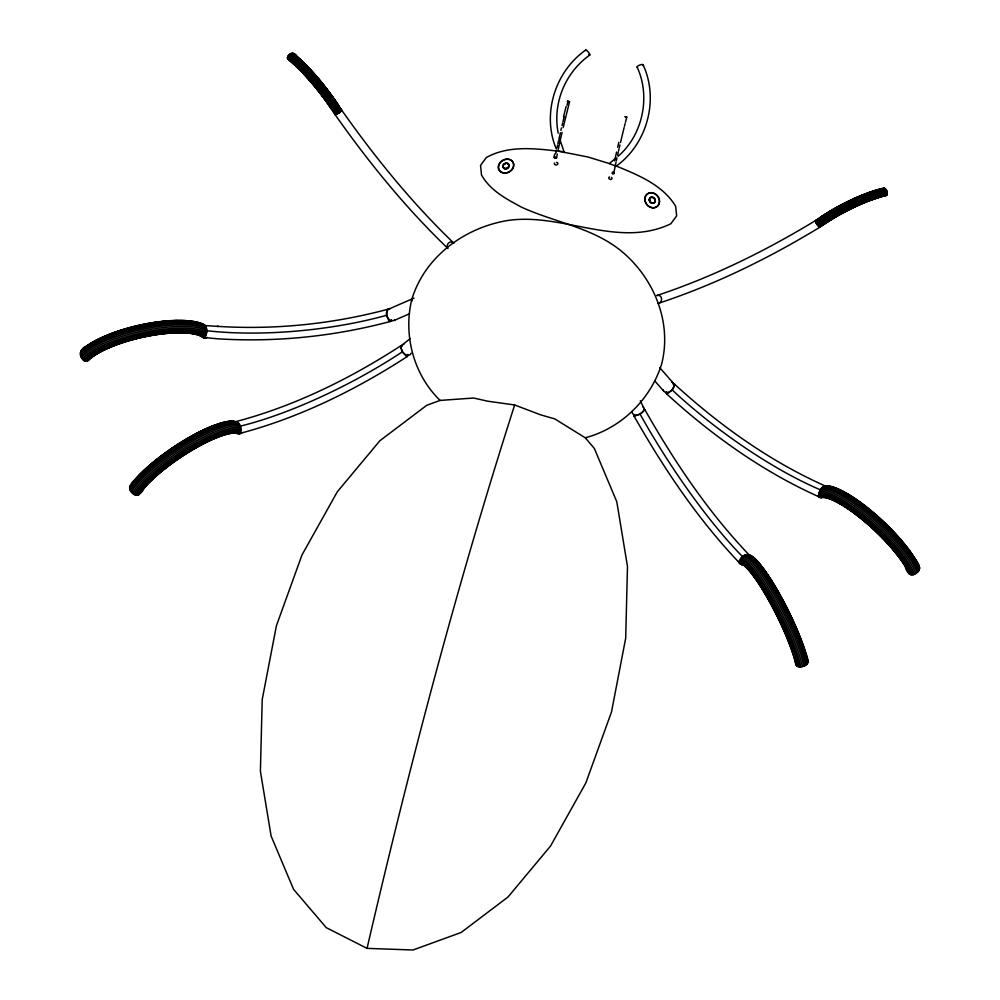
<?xml version="1.0" encoding="UTF-8"?>
<svg xmlns="http://www.w3.org/2000/svg" width="1000" height="1000" viewBox="0 0 1000 1000"><rect width="100%" height="100%" fill="white"/><g stroke="black" fill="none" stroke-linecap="round" stroke-linejoin="round"><path stroke-width="1.5" d="M823.562 497.137A63.712 16.15 43.2 0 1 905.337 566.638C906.25 572.062 911.012 577.725 916.2 573.263C922.163 570.05 918.75 563.362 915.512 559.388A67.025 16.988 43.2 0 0 829.488 486.275L823.263 486.538C820.125 488.7 817.375 493.862 820.025 497.262L821.825 497.562M236.412 432.975L239.25 433.587C242.925 430.363 240.15 421.35 234.988 421.863L234.237 422.475M564.288 152.613L559.663 138.887M198.113 334.237L203.75 337.5C208.612 334.25 207.8 324.263 201.088 323.338A68.1 20.387 -12.8 0 0 87.075 345.763C80.763 347.8 77.938 355.188 83.038 359.75C84.775 362.113 89.062 361.725 89.087 358.35M793.838 655.612L795.962 664.737C797.237 667.862 801.625 667.025 804.112 666.038C810.362 664.2 807.4 657.337 805.8 653.05A67.025 11.562 63.6 0 0 751.875 556.2M555.175 153.562C551.237 160.863 558.663 156.588 556.05 158.238M179.762 457.587A62.638 15.488 -33.9 0 0 144.512 487.337C142.525 492.475 136.988 498.537 132.188 492.875C126.812 488.725 131.263 482.663 135.213 479.3A67.025 16.562 -33.9 0 1 231.788 421.2M139.738 492.612L139.125 494.525M881.688 196.7A63.775 16.9 -28.2 0 0 824.925 223.75L819.575 227.2L816.25 223.375L815.55 221.088L817.025 220.387L816.425 220C766.087 250.7 712.788 276.95 656.762 295.575A4.037 3.575 -84.2 0 1 661.5 298.325A4.037 3.575 -84.2 0 1 658.35 303.325M820.238 226.5L819.938 227.188M819.575 227.2L825.125 223.538A62.962 16.688 -28.2 0 1 881.162 196.825L886.45 195.487C888.675 193.337 886.525 187.85 883.337 188.225L882.887 188.6M748.875 555.212L749.663 555.475C745.425 552.438 739.025 558.025 739.7 562.725C747.613 567.288 738.662 564.575 738.6 561.275L741.587 562.263A66.137 11.413 63.6 0 1 794.8 657.837L797.05 666.237M556.538 157.7L557.263 154.1M612.388 172.4L612.45 173.525L612.6 172.288M558.088 150.162L562.062 132.338M367.038 948.363C409.462 765.537 457.325 583.713 514.663 404.975L540.438 414.775L554.812 418.925L585.262 437.8L594.325 448.4L616.8 501.75L627.487 566.487L625.688 638.2L611.487 712.013L585.875 782.875L550.588 845.975L508.025 897L461.112 932.487L413.025 950L367.038 948.363L326.3 927.675L293.575 889.35L271.1 836L260.4 771.263L262.213 699.55L276.413 625.75L302.025 554.875L337.312 491.788L379.862 440.75L426.775 405.275L440.1 400.425L473.65 398.025L487.762 401.2L514.663 404.975M614.6 160.95L616.587 152.012M617.675 147.3L618.812 142.425M563.2 127.475L569.525 101.762L567.45 101.25L569.525 101.762M563.525 116.862L566.1 106.463M287.438 57.7C288.35 52.763 295.05 51.45 297.3 56.762A64.612 14.225 52.6 0 1 338.137 104.712L341.637 110.188L339.175 112.95L335.037 114.6L331.587 109.2A63.113 13.9 52.6 0 0 291.688 62.35L287.7 59L287.438 57.7L291.062 60.7A65.588 14.438 52.6 0 1 332.512 109.375L335.925 114.637M666.438 391.625L666.125 393.275A5.188 1.713 -47.7 0 0 667.8 393.537L672.15 389.9L674.837 384.588A5.188 1.713 -47.7 0 0 673.162 384.338M391.625 319.762L390.85 321.3A5.188 2.15 75.5 0 1 388.875 320.625L386.625 315.287L387.287 309.462A5.188 2.15 75.5 0 1 388.55 309.513M658.425 302.6L657.9 303.525M796.038 663.787L796.5 662.8M554.438 157.25C556.413 155.538 552.95 158.125 555.525 158.312M634.312 414.8L633.925 415.425A5.188 1.325 -29.7 0 0 634.975 416.1L640.025 414.05L644.8 410.075A5.188 1.325 -29.7 0 0 643.75 409.4M335.35 113.438L335.037 114.6M447.987 248.55C405.662 207.875 368.488 162.1 334.738 114.138L335.275 113.325M816.425 220L820.1 226.838L825.163 223.1A62.213 16.488 -28.2 0 1 830.425 219.713M129.65 486.725L135.95 478.825A65.825 16.275 -33.9 0 1 216.025 424.837M129.512 487.8L134.675 481.125A69 17.062 -33.9 0 1 234.1 421.3M129.725 489.038L134.913 482.325A69.65 17.212 -33.9 0 1 235.263 421.95M130.275 490.35L135.475 483.625A70 17.3 -33.9 0 1 236.337 422.938L238.775 423.438M131.113 491.662L136.312 484.938A70.05 17.312 -33.9 0 1 237.237 424.212L239.6 424.7M132.188 492.875L137.387 486.163A69.763 17.25 -33.9 0 1 237.913 425.675L240.263 426.163A170.087 45.512 -27.3 0 0 402.413 351.775L406.087 356.075A5.188 1.675 57.3 0 0 407.738 356.087L407.675 354.4M133.438 493.9L138.6 487.212A69.188 17.1 -33.9 0 1 238.3 427.238L240.712 427.725M134.762 494.675L139.9 488.038A68.35 16.9 -33.9 0 1 238.388 428.775L240.912 429.3M136.088 495.15L141.175 488.562A67.312 16.637 -33.9 0 1 238.175 430.2L240.85 430.763M137.3 495.288L142.35 488.75A66.137 16.35 -33.9 0 1 237.65 431.413L240.538 432.013M138.338 495.075L143.338 488.6A64.912 16.05 -33.9 0 1 236.875 432.325L241.15 433.212L241.975 432.312M440.1 400.425C413.688 374.825 403.175 335.412 411.7 299.8C423.725 259.462 459.787 231.125 500.012 222.013C556.725 208.625 616.025 250.188 670.888 223.738L676.625 215.888L675.688 206.312C662.837 184.963 638.263 175.1 616.213 166.025L615.788 166.475C647.15 144.25 659.362 99.588 643.037 64.675M618.075 156.325C642.913 134.938 650.788 96.475 637.137 67.162M81.175 350.625L87.837 345.2A67.025 20.062 -12.8 0 1 200.037 323.125L205.15 325.788M80.612 351.562L86.538 346.675A69 20.65 -12.8 0 1 202.062 323.95L205.287 325.625M80.312 352.788L86.275 347.875A69.65 20.85 -12.8 0 1 202.887 324.925L205.9 326.5M80.325 354.188L86.3 349.263A70 20.95 -12.8 0 1 203.512 326.213L206.375 327.7M80.625 355.7L86.613 350.763A70.05 20.962 -12.8 0 1 203.888 327.7L206.663 329.137M81.213 357.188L87.188 352.262A69.763 20.888 -12.8 0 1 203.988 329.288L206.762 330.725A170.087 52.413 -6 0 0 386.625 315.287M82.037 358.575L87.975 353.675A69.188 20.712 -12.8 0 1 203.825 330.887L206.65 332.35M83.038 359.75L88.938 354.875A68.35 20.463 -12.8 0 1 203.388 332.362L206.35 333.913M84.15 360.637L90.013 355.812A67.312 20.15 -12.8 0 1 202.712 333.638L205.863 335.288M85.312 361.188L91.112 356.4A66.137 19.8 -12.8 0 1 201.838 334.613L205.238 336.388M86.412 361.35L92.163 356.613A64.912 19.438 -12.8 0 1 200.85 335.238L205.875 337.85L206.925 337.262M87.413 361.112L93.863 355.863A62.638 18.75 -12.8 0 1 190.1 333.3M585.763 50.012C555.138 71.388 541.625 114.237 556.275 148.887M589.775 55.05C565.212 72.438 552.35 103.3 558.2 133.15M557.312 150.963L587.85 156.975L609.288 163.55L615.85 158.125M401.938 345.225L410.163 338.587M654.087 198.175L653.913 198.325A3.137 2.7 51 0 0 653.275 197.825M815.625 220.637L820.875 216.925A64.775 17.175 -28.2 0 1 878.525 189.45L883.888 188.088M816.225 220.387L821.213 216.95A63.938 16.95 -28.2 0 1 866.012 193.825M815.55 221.088L820.638 217.575A66.312 17.575 -28.2 0 1 879.65 189.45M818.188 219.587L820.5 217.987M815.638 221.725L820.738 218.2A66.888 17.725 -28.2 0 1 880.275 189.825L885.163 188.588M815.875 222.5L821 218.975A67.287 17.837 -28.2 0 1 880.888 190.425L885.788 189.175M816.25 223.375L821.388 219.838A67.487 17.887 -28.2 0 1 881.45 191.2L886.363 189.95M816.737 224.275L821.875 220.725A67.463 17.887 -28.2 0 1 881.912 192.113L886.825 190.863M817.312 225.138L822.438 221.6A67.225 17.825 -28.2 0 1 882.262 193.075L887.163 191.838M817.913 225.9L823.025 222.387A66.787 17.7 -28.2 0 1 882.463 194.05L887.35 192.812M818.525 226.537L823.6 223.025A66.175 17.537 -28.2 0 1 882.5 194.95L887.362 193.713M819.087 226.975L824.137 223.487A65.438 17.35 -28.2 0 1 882.375 195.725L887.212 194.5M400.925 345.737C349.725 378.9 294.15 406.325 234.988 421.863L237.838 422.475M407.388 356.45C355.513 390.037 299.2 417.825 239.25 433.587M819.887 227.188C769.25 258.038 715.625 284.4 659.262 303.062M235.113 422.65L236.137 422.1M229.163 433.162A61.737 15.263 -33.9 0 1 233.575 432.788L238.962 433.913L241.15 433.212M203.025 325.438L218.212 326.413L217.488 326.35C274.688 330 332.512 324.062 387.875 309.275M388.775 309.075L414.012 298.113M394.05 320.475L409.475 313.788M340.45 109.612L341.163 109.388C374.762 157.137 411.775 202.712 453.9 243.238A4.037 3.725 -67.3 0 0 447.475 247.688M823.263 486.538L826.137 486.4C770.138 461.538 719.613 425.425 674.538 384.175M585.262 437.8C621.188 428.275 650.512 399.525 661.612 364.137C671.912 323.837 655.325 281.45 624.963 254.188C595.763 227.95 556.075 223 521.55 207.188C506.438 199.05 490.163 190.512 481.488 174.975L480.55 165.4L486.287 157.55C507.4 145.7 532.875 148.225 556.025 150.912M390.25 321.488C334.125 336.475 275.512 342.488 217.537 338.787L202.975 337.438M879.312 189.513L884.513 188.212M886.9 195.1L882.1 196.325A64.612 17.125 -28.2 0 0 824.587 223.738M886.45 195.487L885.275 195.5A62.213 16.488 -28.2 0 0 875.487 198.238M81.988 350.012L88.775 345.012A65.825 19.7 -12.8 0 1 105.887 335.9M130.912 485.337L131.95 485.125M197.763 334.613L203.675 337.8L205.875 337.85M334.738 114.138L341.163 109.388M340.637 109.9L341.637 110.188M609.275 163.637L614.525 165.55M910.763 574.8L906.95 567.55A66.137 16.762 43.2 0 0 822.062 495.4L817.537 495.562L819.112 497.3L821.462 497.575M822.175 487.337L824.737 487.25A70 17.75 43.2 0 1 914.587 563.612L918.5 571.087M821.162 488.45L823.637 488.35A70.05 17.75 43.2 0 1 913.538 564.763L917.463 572.238M819.575 491.262L822.113 491.163A69.188 17.537 43.2 0 1 910.913 566.638L914.8 574.075M819.125 492.775L821.762 492.675A68.35 17.325 43.2 0 1 909.5 567.238L913.363 574.625M818.938 494.225L821.75 494.125A67.312 17.062 43.2 0 1 908.15 567.55L911.988 574.862M818.188 496.6L822.675 496.425A64.912 16.45 43.2 0 1 905.987 567.238L909.762 574.425M819.112 497.3L825.7 497.025M820.225 497.638L825.85 497.413A61.737 15.65 43.2 0 1 831.862 499.1M559.087 151.25L562.163 151.588M616.213 166.025L615.262 165.787M236.838 421.875L232.913 421.05A68.1 16.838 -33.9 0 0 134.775 480.087M233.738 432.425L240.125 433.762M238.962 433.913L235.463 432.013M626.763 117.062L625.15 116.737L626.763 117.062A81.85 4.15 -75.6 0 0 625.45 122.263M824.925 486.45L823.812 486.112L828.413 485.938A68.1 17.262 43.2 0 1 915.812 560.225L919.688 567.6M747.812 554.525L750.925 555.513A68.1 11.75 63.6 0 1 805.725 653.925L808.012 662.463M746.562 554.55L748.325 555.138A69.65 12.012 63.6 0 1 804.375 655.788L806.688 664.425M745.188 554.925L746.875 555.475A70 12.075 63.6 0 1 803.2 656.637L805.525 665.3M743.8 555.612L745.438 556.15A70.05 12.088 63.6 0 1 801.8 657.362L804.112 666.038M741.338 557.725L743 558.275A69.188 11.938 63.6 0 1 798.675 658.263L800.987 666.862M740.438 559.012L742.175 559.575A68.35 11.787 63.6 0 1 797.175 658.363L799.475 666.912M739.837 560.325L741.688 560.938A67.312 11.612 63.6 0 1 795.863 658.213L798.125 666.7M738.9 562.463L741.85 563.438A64.912 11.2 63.6 0 1 794.087 657.25M739.562 563.45L742.487 564.412A63.712 10.987 63.6 0 1 793.763 656.488L796.312 665.575M740.55 564.15L744.65 565.462A61.737 10.65 63.6 0 1 747.487 567.712M341.175 109.838L337.825 104.663A63.775 14.038 52.6 0 0 297.525 57.325L292.65 53.175M612.463 173.5L614.113 173.538L613.425 172.213M612.688 173.663L614.138 173.463L613.675 172.35M820.025 497.262C763.288 472.062 712.087 435.475 666.425 393.688M204.762 338.038L199.788 335.438A63.712 19.075 -12.8 0 0 93.112 356.425M203.675 337.8L201.175 334.888M291.9 53.2L295.562 56.225A66.787 14.7 52.6 0 1 337.762 105.787L341.2 111.1M291.075 53.438L294.738 56.475A67.225 14.8 52.6 0 1 337.225 106.363L340.675 111.688M290.212 53.875L293.888 56.913A67.463 14.85 52.6 0 1 336.525 106.988L339.975 112.325M289.387 54.488L293.062 57.525A67.487 14.863 52.6 0 1 335.712 107.613L339.175 112.95M288.663 55.225L292.325 58.263A67.287 14.812 52.6 0 1 334.85 108.2L338.3 113.525M288.062 56.037L291.725 59.075A66.888 14.725 52.6 0 1 334 108.713L337.438 114.025M287.65 56.887L291.288 59.9A66.312 14.6 52.6 0 1 333.2 109.113L336.613 114.4M287.462 58.425L291.062 61.4A64.775 14.262 52.6 0 1 332 109.475M293.263 53.375L293.95 54.363M287.7 59L289.513 59.588A61.75 13.6 52.6 0 1 295.8 64.975M919.338 566.688L914.85 558.787A65.825 16.688 43.2 0 0 836.787 488.775M749.663 555.475C708.112 512.087 674.425 461.725 644.812 409.637M740.163 563.65C698.062 519.675 663.938 468.65 633.913 415.875M659.8 367.738L673.65 383.512M654.688 380.825L663.587 390.975M341.525 110.588L338.113 105.312A66.175 14.575 52.6 0 0 296.288 56.188M335.375 114.7L331.712 108.825A62.35 13.725 52.6 0 0 305.038 74.963M402.413 351.775L400.588 346.1A5.188 1.675 57.3 0 1 402.238 346.112M919.65 568.688L915.763 561.263A69 17.488 43.2 0 0 827.2 486M919.25 569.875L915.337 562.413A69.65 17.65 43.2 0 0 825.95 486.438M916.2 573.263L912.288 565.8A69.763 17.688 43.2 0 0 822.75 489.688L820.275 489.787A170.087 46.413 36.5 0 1 672.15 389.9M640.3 400.8L643.675 407.638M808.075 661.525L805.475 652.3A65.825 11.363 63.6 0 0 752.513 557.175M909.075 573.763L905.025 565.8A62.638 15.875 43.2 0 0 875.312 530.712M805.875 655.863L804.762 651.712A64.6 11.15 63.6 0 0 796.925 630.525M807.537 663.45L805.238 654.862A69 11.9 63.6 0 0 749.712 555.15M802.575 666.562L800.25 657.925A69.763 12.038 63.6 0 0 744.112 557.1L742.487 556.562A170.087 34.225 57.2 0 1 640.025 414.05M654.425 198.962A3.137 2.7 51 0 1 653.112 203.238A3.137 2.7 51 0 1 649.212 200.2A3.137 2.7 51 0 1 652.55 197.488M637.413 67.312A3.225 0.912 -20.9 0 1 638.212 65.8A3.225 0.912 -20.9 0 1 642.113 64.5A3.225 0.912 -20.9 0 1 642.663 65.55M585.712 50.525A3.225 0.725 51 0 1 587.137 50.788A3.225 0.725 51 0 1 589.725 54.225A3.225 0.725 51 0 1 588.737 54.575M555.9 153.075A81.85 4.15 -75.6 0 1 556.438 150.488M557 147.812A81.85 4.15 -75.6 0 1 557.6 145.05M557.913 143.625A81.85 4.15 -75.6 0 1 558.55 140.725M558.875 139.25A81.85 4.15 -75.6 0 1 559.562 136.225M559.825 135.075A81.85 4.15 -75.6 0 1 560.363 132.738M560.913 130.363A81.85 4.15 -75.6 0 1 561.475 127.963M562.05 125.525A81.85 4.15 -75.6 0 1 562.638 123.062M562.938 121.812A81.85 4.15 -75.6 0 1 564.15 116.788M567.025 105.2A81.85 4.15 -75.6 0 1 568.013 101.3M821.663 217.188A63.113 16.725 -28.2 0 1 831.425 211.062M832.55 210.4A63.113 16.725 -28.2 0 1 838.288 207.162M839.45 206.525A63.113 16.725 -28.2 0 1 844.125 204.062M845.3 203.475A63.113 16.725 -28.2 0 1 850.013 201.163M851.188 200.6A63.113 16.725 -28.2 0 1 854.7 198.988M855.875 198.463A63.113 16.725 -28.2 0 1 861.65 196.025M868.65 193.35A63.113 16.725 -28.2 0 1 872.688 191.975M867.412 193.3A63.938 16.95 -28.2 0 1 878.112 189.812M820.675 217.15A65.588 17.387 -28.2 0 1 879.05 189.325M831.5 219.05A62.213 16.488 -28.2 0 1 835.913 216.412M837.025 215.763A62.213 16.488 -28.2 0 1 846.162 210.763M847.325 210.162A62.213 16.488 -28.2 0 1 868.775 200.588M870.15 200.087A62.213 16.488 -28.2 0 1 874.175 198.663M881.137 195.987A61.65 16.337 -28.2 0 1 883.487 195.387M611.462 177.387A1.65 1.238 20.7 0 1 611.438 179.25A1.65 1.238 20.7 0 1 609.087 178.713A1.65 1.238 20.7 0 1 609.513 176.938M557.612 162.975A1.787 1.312 1.8 0 1 556.188 164.975A1.787 1.312 1.8 0 1 554.525 163.025M556.5 162.387A1.787 1.312 1.8 0 1 556.938 162.512M613.913 172.488A81.85 4.15 -75.6 0 1 615.188 166.25M615.462 164.925A81.85 4.15 -75.6 0 1 616.038 162.2M616.35 160.812A81.85 4.15 -75.6 0 1 616.975 157.95M617.625 155A81.85 4.15 -75.6 0 1 618.312 151.988M618.575 150.825A81.85 4.15 -75.6 0 1 619.113 148.5M619.388 147.312A81.85 4.15 -75.6 0 1 619.938 144.925M620.513 142.5A81.85 4.15 -75.6 0 1 624.163 127.425M624.475 126.137A81.85 4.15 -75.6 0 1 625.125 123.562M507.188 163.538A3.137 2.6 -29.2 0 1 508.812 167.013A3.137 2.6 -29.2 0 1 504.538 168.75A3.137 2.6 -29.2 0 1 503.663 164.975M504.212 164.387A3.137 2.6 -29.2 0 1 505.637 163.612M136.938 478.675A64.6 15.975 -33.9 0 1 143.963 471.325M152.625 463.537A64.6 15.975 -33.9 0 1 156.9 460.025M162.537 455.65A64.6 15.975 -33.9 0 1 164.862 453.925M168.438 451.35A64.6 15.975 -33.9 0 1 173.3 448M175.75 446.362A64.6 15.975 -33.9 0 1 184.438 440.887M185.675 440.15A64.6 15.975 -33.9 0 1 193.075 435.938M217.512 424.338A65.825 16.275 -33.9 0 1 223.038 422.762M224.3 422.488A65.825 16.275 -33.9 0 1 229.662 421.775M180.95 456.8A62.638 15.488 -33.9 0 1 190.562 450.7M191.912 449.9A62.638 15.488 -33.9 0 1 234.762 433.038M144.075 488.125A63.712 15.75 -33.9 0 1 235.888 432.887M140.412 491.625A61.737 15.263 -33.9 0 1 142.775 488.5M147.275 483.375A61.737 15.263 -33.9 0 1 151.325 479.288M163.038 469.012A61.737 15.263 -33.9 0 1 165.413 467.125M222.463 434.775A61.737 15.263 -33.9 0 1 227.475 433.475M411.213 353.212A6.288 4.338 51.1 0 1 402.9 352.438A6.288 4.338 51.1 0 1 403.938 344.175M99.087 339.775A64.6 19.338 -12.8 0 1 102.737 338M107.95 335.712A64.6 19.338 -12.8 0 1 117.95 331.95M119.438 331.45A64.6 19.338 -12.8 0 1 123.513 330.15M126.287 329.325A64.6 19.338 -12.8 0 1 130.512 328.137M146.3 324.513A64.6 19.338 -12.8 0 1 149.175 323.988M159.288 322.488A64.6 19.338 -12.8 0 1 162.4 322.137M171.4 321.438A64.6 19.338 -12.8 0 1 177.05 321.287M107.238 335.325A65.825 19.7 -12.8 0 1 177.65 320.625M183.2 320.737A65.825 19.7 -12.8 0 1 191.375 321.512M192.787 321.75A65.825 19.7 -12.8 0 1 195.45 322.3M191.5 333.5A62.638 18.75 -12.8 0 1 198.738 335.225M88.787 359.562A61.737 18.475 -12.8 0 1 93.1 355.875M94.4 354.95A61.737 18.475 -12.8 0 1 98.025 352.612M111.725 345.863A61.737 18.475 -12.8 0 1 121.275 342.262M186.312 332.4A61.737 18.475 -12.8 0 1 190.625 332.912M193.725 333.475A61.737 18.475 -12.8 0 1 196.5 334.2M395.062 319.75A6.288 4.725 66.5 0 1 387.163 316.825A6.288 4.725 66.5 0 1 389.975 308.738M411.775 301.238A6.288 4.725 66.5 0 1 412.238 299.913M762.562 568.413A64.6 11.15 63.6 0 1 766.587 573.925M767.425 575.138A64.6 11.15 63.6 0 1 778.95 593.862M779.725 595.25A64.6 11.15 63.6 0 1 783.175 601.6M784.55 604.2A64.6 11.15 63.6 0 1 791.087 617.413M791.7 618.737A64.6 11.15 63.6 0 1 795.275 626.65M743.438 565.1A62.638 10.812 63.6 0 1 751.175 572.65M752.188 573.9A62.638 10.812 63.6 0 1 769.575 600.875M770.238 602.075A62.638 10.812 63.6 0 1 786.25 635.075M786.825 636.462A62.638 10.812 63.6 0 1 793.438 654.312M642.975 406.812A6.288 4.037 -26.3 0 1 639.288 414.4A6.288 4.037 -26.3 0 1 632.275 411.238M839.712 490.775A64.6 16.375 43.2 0 1 843.65 492.663M861.025 503.663A64.6 16.375 43.2 0 1 863.462 505.487M867.862 508.9A64.6 16.375 43.2 0 1 873.4 513.462M880 519.275A64.6 16.375 43.2 0 1 901.05 541M905.713 546.75A64.6 16.375 43.2 0 1 907.425 548.987M830.375 486.987A65.825 16.688 43.2 0 1 835.375 488.263M824.638 497.475A62.638 15.875 43.2 0 1 870.037 525.862M834.188 500.05A61.737 15.65 43.2 0 1 837.95 501.863M840.413 503.175A61.737 15.65 43.2 0 1 846.462 506.812M875.788 530.175A61.737 15.65 43.2 0 1 886.838 541.325M892.8 548.05A61.737 15.65 43.2 0 1 894.65 550.262M902.2 560.275A61.737 15.65 43.2 0 1 903.713 562.562M905.088 564.763A61.737 15.65 43.2 0 1 908.763 571.763M671.812 382.137A6.288 4.375 -41.3 0 1 671.562 390.475A6.288 4.375 -41.3 0 1 663.162 389.875M288.75 59.612A62.35 13.725 52.6 0 1 295.1 65.037M299.975 69.713A62.35 13.725 52.6 0 1 301.988 71.75M291.275 61.962A63.938 14.075 52.6 0 1 331.675 109.425M296.887 56.375A65.438 14.412 52.6 0 1 338.237 104.938M308.7 78.15A61.75 13.6 52.6 0 1 310.75 80.463M327.025 101.062A61.75 13.6 52.6 0 1 328.5 103.15M297.512 58.025A62.962 13.863 52.6 0 1 303.275 63.312M306.288 66.287A62.962 13.863 52.6 0 1 320.988 82.737M321.812 83.75A62.962 13.863 52.6 0 1 325.087 87.863M325.9 88.9A62.962 13.863 52.6 0 1 329.087 93.1M331.413 96.275A62.962 13.863 52.6 0 1 332.938 98.4M644.8 200A7.975 6.875 51 0 0 656.375 207.037A7.975 6.875 51 0 0 655.088 193.962A7.975 6.875 51 0 0 644.8 200M644.975 199.85A7.975 6.875 51 0 0 656.55 206.9A7.975 6.875 51 0 0 655.263 193.812A7.975 6.875 51 0 0 644.975 199.85M649.575 199.913A3.137 2.7 51 0 0 654.137 202.688A3.137 2.7 51 0 0 653.625 197.537A3.137 2.7 51 0 0 649.575 199.913M649.4 200.062A3.137 2.7 51 0 0 653.95 202.825A3.137 2.7 51 0 0 653.45 197.675A3.137 2.7 51 0 0 649.4 200.062M505.65 168.725A3.137 2.6 -29.2 0 0 508.738 164.5A3.137 2.6 -29.2 0 0 503.537 164.75A3.137 2.6 -29.2 0 0 505.65 168.725M505.15 172.925A7.975 6.587 -29.2 0 0 513 162.2A7.975 6.587 -29.2 0 0 499.787 162.85A7.975 6.587 -29.2 0 0 505.15 172.925M505.275 173.15A7.975 6.587 -29.2 0 0 513.125 162.413A7.975 6.587 -29.2 0 0 499.9 163.075A7.975 6.587 -29.2 0 0 505.275 173.15M505.525 168.5A3.137 2.6 -29.2 0 0 508.612 164.275A3.137 2.6 -29.2 0 0 503.413 164.537A3.137 2.6 -29.2 0 0 505.525 168.5"/></g></svg>
